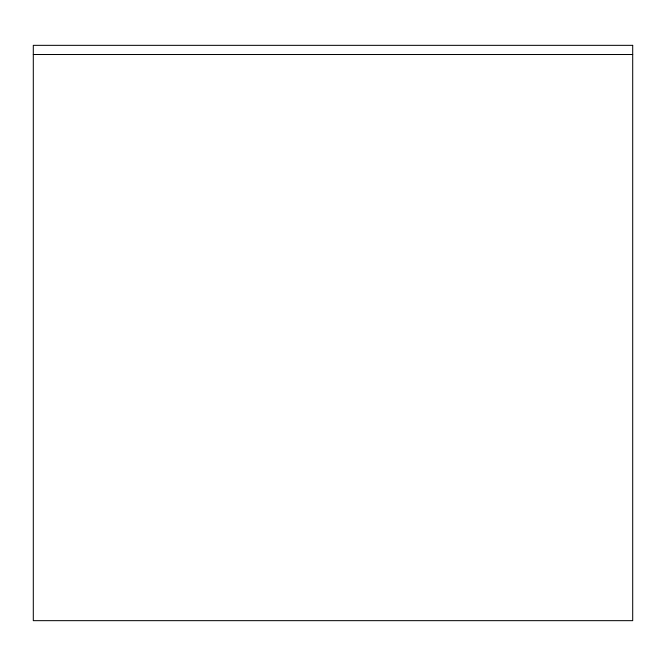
<?xml version="1.0" encoding="UTF-8"?>
<svg xmlns="http://www.w3.org/2000/svg" width="666" height="666" viewBox="0 0 666 666"><rect width="100%" height="100%" fill="white"/><g stroke="black" fill="none" stroke-linecap="round" stroke-linejoin="round"><path stroke-width="1" d="M33.3 54.512L632.7 54.512M632.7 45.338L33.3 45.338L33.3 620.662L632.7 620.662L632.7 45.338"/></g></svg>
